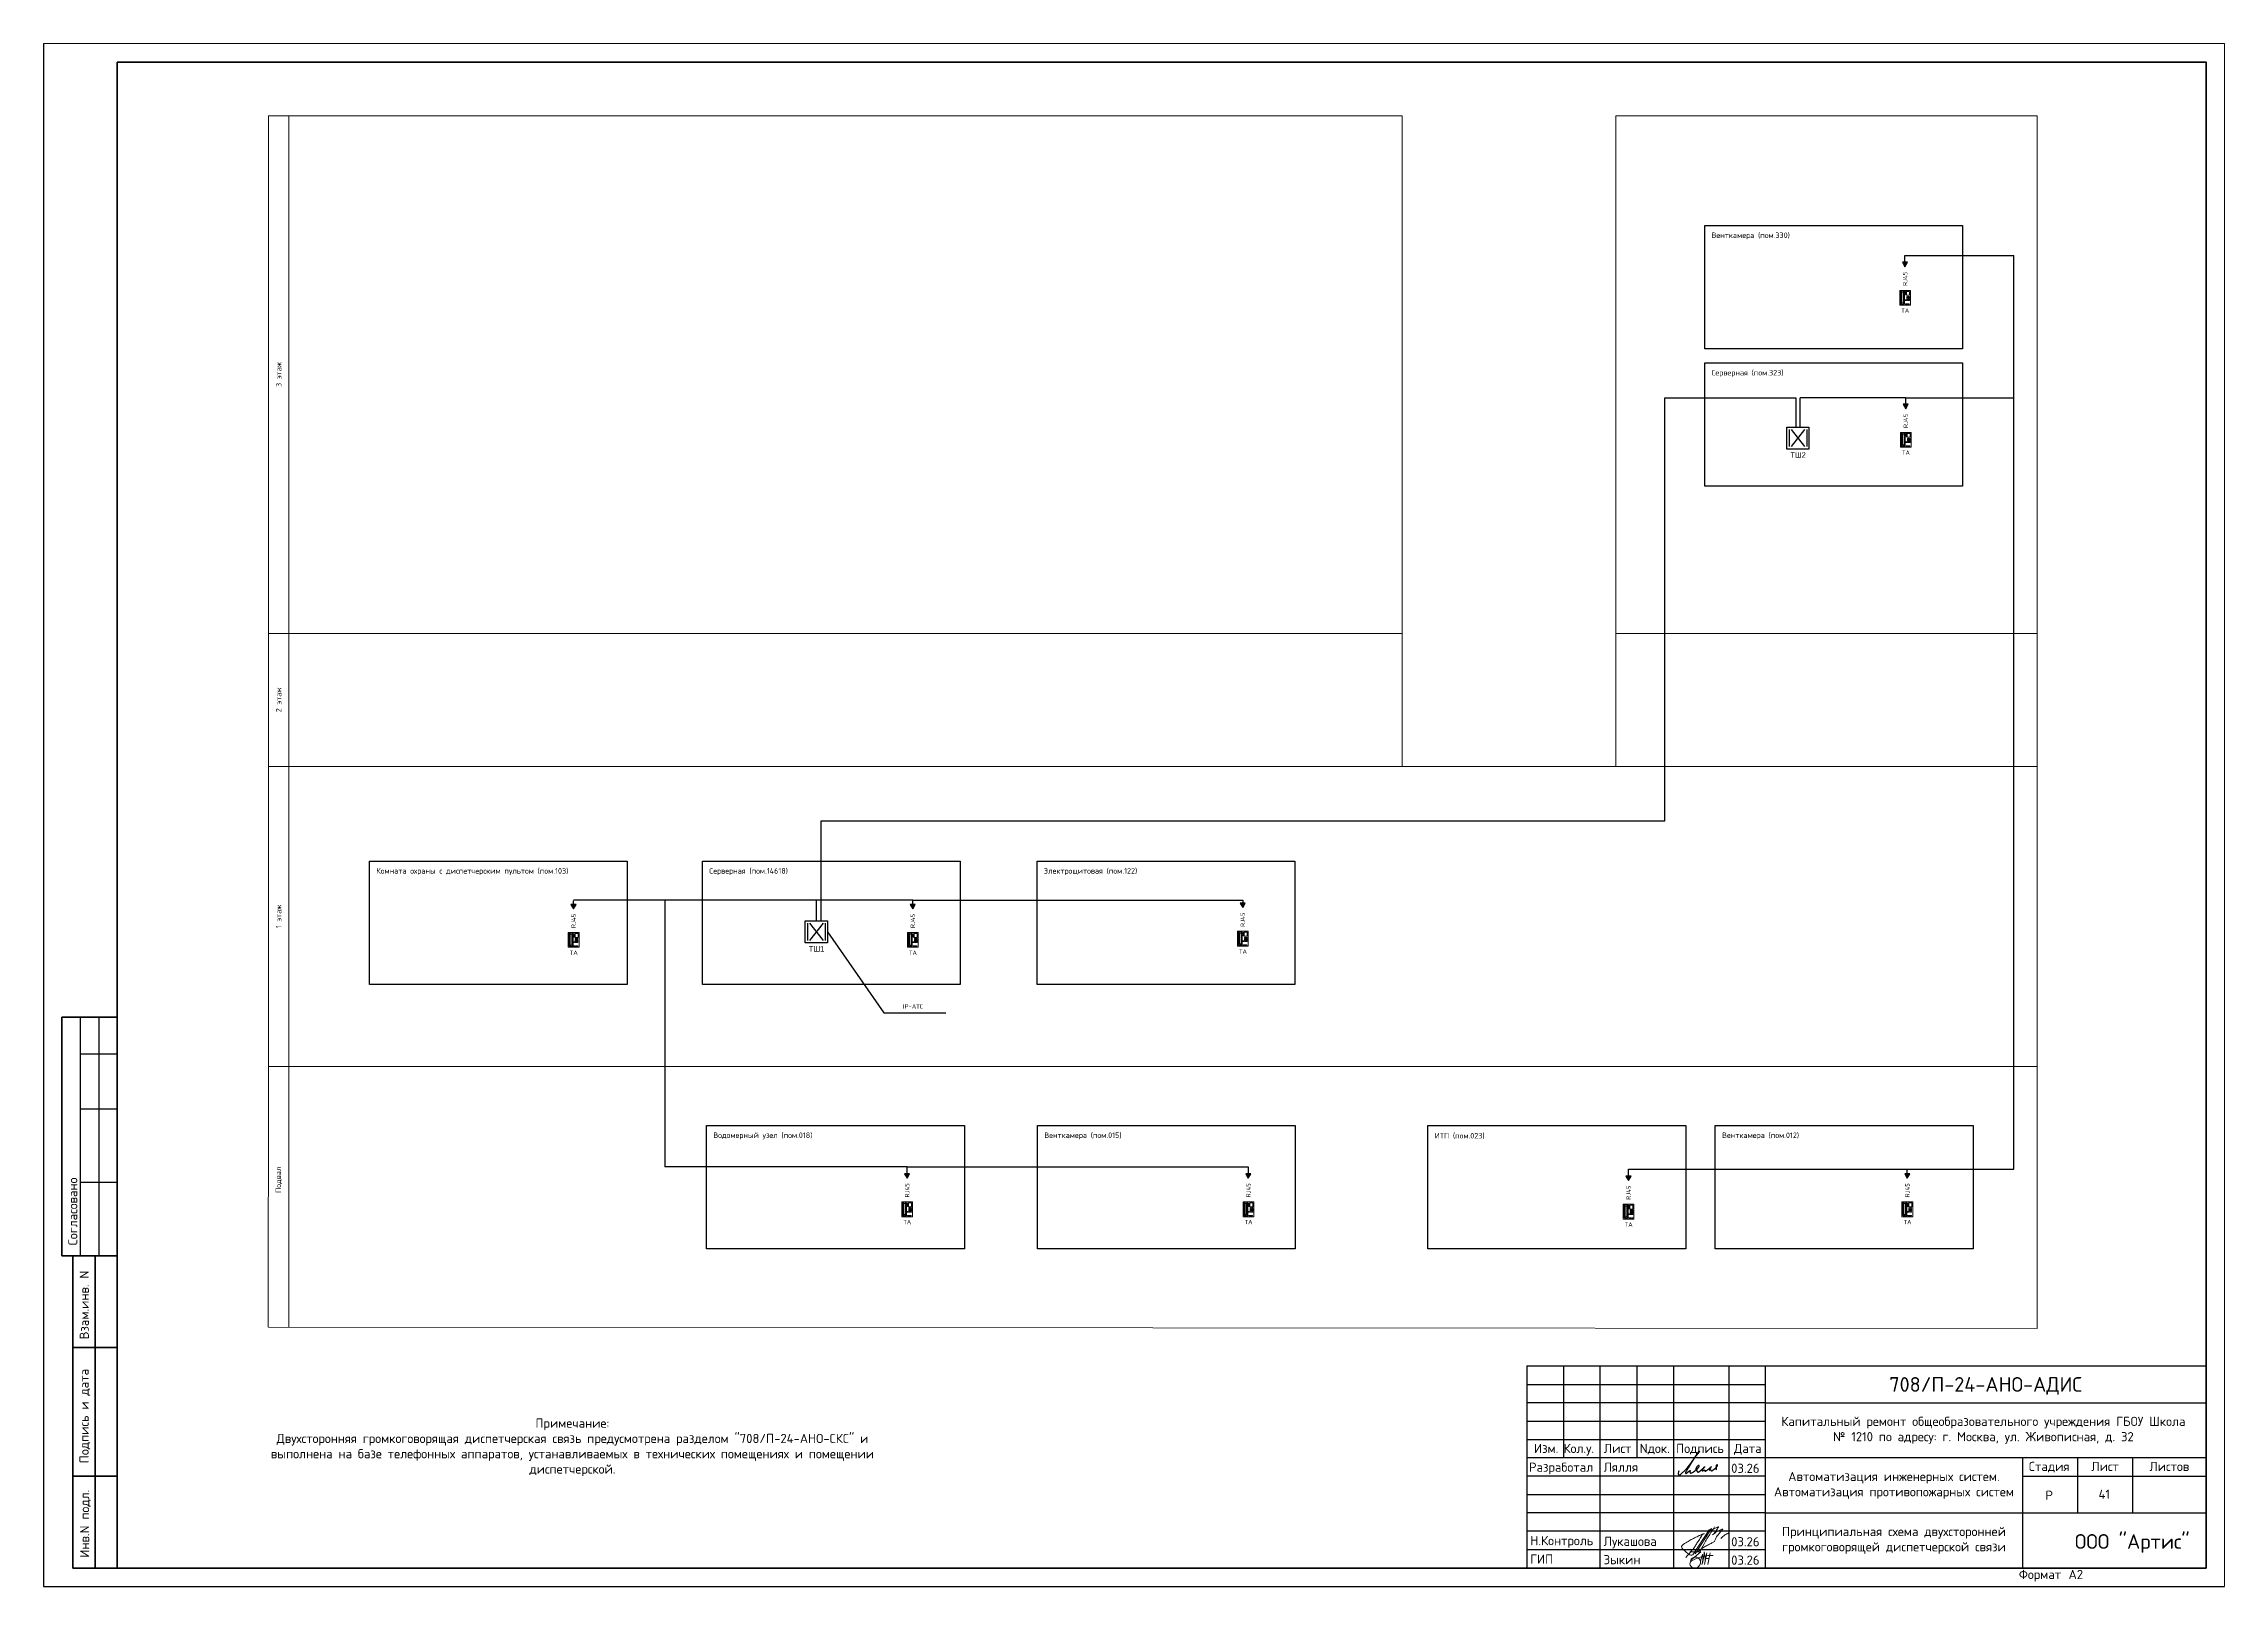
# Paper-space layout '1 (39)' of a CAD drawing. Header units: millimetres. Extents: x 4183 to 4777, y -724 to -304.
# The model-space entities are those that its viewports show. They can reach past a viewport. Long polylines and large blocks are cut down to what shows.
import ezdxf
from ezdxf.enums import TextEntityAlignment as Align

# ---------------------------------------------------------------- set-up
doc = ezdxf.new("R2010")
doc.units = ezdxf.units.MM
doc.linetypes.add('HIDDEN', pattern=[9.525, 6.35, -3.175])
for name, color, linetype, lineweight in [('_СКС_WA', 1, 'Continuous', 30), ('АР_текст', 250, 'Continuous', 40), ('лс', 5, 'Continuous', 30), ('Маркировка Не АУ', 7, 'Continuous', 25), ('Основная сплош', 7, 'Continuous', 30), ('ОФ_рамка', 8, 'Continuous', 60), ('СКУД', 1, 'Continuous', 30), ('Текст', 7, 'Continuous', 30)]:
    doc.layers.add(name, color=color, linetype=linetype, lineweight=lineweight)
for name, color, linetype in [('RC-Таблицы', 7, 'Continuous'), ('TEXT1', 7, 'Continuous'), ('Основная', 7, 'Continuous'), ('СОТ', 7, 'Continuous'), ('Стены', 194, 'Continuous'), ('флажки', 7, 'Continuous')]:
    doc.layers.add(name, color=color, linetype=linetype)
doc.layers.add('ОФ_подписи', color=5, linetype='Continuous', lineweight=13, true_color=0x0000ff)
doc.layers.add('Подписи', color=5, linetype='Continuous', lineweight=18, true_color=0x0000ff)
doc.styles.add('ICOCPEUR', font='isocpeur.ttf', dxfattribs={"height": 250})
doc.styles.add('ISOCPEUR', font='isocpeur.ttf', dxfattribs={"height": 250})
doc.styles.add('Mipgost_5', font='', dxfattribs={"height": 250})
doc.styles.add('PDF ISOCPEUR', font='isocpeur.ttf')
doc.styles.add('RubezhCAD', font='isocpeur.ttf')
doc.styles.add('TIMES', font='times.ttf')
doc.styles.add('XREF1$0$Standard', font='isocpeur.ttf')
doc.styles.get('Mipgost_5').set_extended_font_data('Mipgost')

# ---------------------------------------------------------------- blocks, each defined once
blk = doc.blocks.new('A$C555661E8')
at = {"color": 5, "linetype": 'Continuous', "lineweight": 5, "true_color": 0x000005}
for points in [[(237, 672), (-237, 672), (-247, 662)], [(-247, 662), (-247, 12), (-247, 12)], [(-247, 12), (-237, 0), (-237, 0)], [(-237, 0), (237, 0), (237, 0)], [(-185, 657), (-208, 634), (-208, 634)], [(-208, 634), (-208, 66), (-208, 66)], [(-208, 66), (-185, 38), (-185, 38)], [(-194, 642), (-200, 624), (-200, 624)], [(-156, 581), (-200, 624), (-200, 496)], [(-200, 496), (-189, 473), (-189, 473)], [(-200, 200), (-189, 223), (-174, 247)], [(-200, 73), (-200, 200), (-200, 200)], [(-174, 43), (-194, 53), (-200, 73), (-156, 114)], [(-43, 642), (-63, 652), (-174, 652), (-194, 642)], [(-189, 473), (-174, 450), (-170, 415), (-170, 369)], [(-43, 657), (-185, 657), (-185, 657)], [(-185, 38), (-127, 38), (-127, 38)], [(-151, 591), (-174, 652), (-174, 652)], [(-174, 247), (-170, 280), (-170, 280)], [(-151, 104), (-174, 43), (-174, 43)], [(-127, 43), (-174, 43), (-174, 43)], [(-170, 280), (-170, 369), (-170, 369)], [(-156, 581), (-151, 591), (-151, 591)], [(-156, 369), (-156, 581), (-156, 581)], [(-156, 369), (-156, 114), (-156, 114)], [(-156, 114), (-151, 104), (-151, 104)], [(-40, 624), (-81, 581), (-86, 591), (-151, 591)], [(-151, 104), (-86, 104), (-86, 104)], [(-127, 58), (-113, 58), (-113, 58)], [(-127, 58), (-127, 38), (-127, 38)], [(-127, 41), (-113, 41), (-113, 41)], [(-113, 58), (-113, 38), (-113, 38)], [(-63, 43), (-113, 43), (-113, 43)], [(-113, 38), (-48, 38), (-48, 38)], [(-86, 591), (-63, 652), (-63, 652)], [(-81, 114), (-86, 104), (-63, 43)], [(-81, 369), (-81, 581), (-81, 581)], [(-81, 369), (-81, 114), (-81, 114)], [(-40, 73), (-81, 114), (-81, 114)], [(-48, 473), (-63, 450), (-66, 415), (-66, 369)], [(-66, 280), (-66, 369), (-66, 369)], [(-63, 247), (-66, 280), (-66, 280)], [(-40, 200), (-48, 223), (-63, 247)], [(-63, 43), (-43, 53), (-40, 73)], [(-40, 496), (-48, 473), (-48, 473)], [(-48, 38), (-25, 61), (-25, 61)], [(-25, 634), (-43, 657), (-43, 657)], [(-43, 642), (-40, 624), (-40, 624)], [(-40, 624), (-40, 496), (-40, 496)], [(-40, 73), (-40, 200), (-40, 200)], [(-25, 61), (-25, 634), (-25, 634)], [(41, 242), (3, 242), (3, 212), (41, 212)], [(10, 604), (10, 619), (46, 619), (46, 604)], [(46, 604), (10, 604), (10, 604)], [(10, 591), (46, 591), (46, 591)], [(46, 591), (46, 576), (10, 576), (10, 591)], [(10, 561), (46, 561), (46, 561)], [(10, 549), (10, 561), (10, 561)], [(46, 549), (10, 549), (10, 549)], [(10, 520), (10, 534), (10, 534)], [(10, 534), (46, 534), (46, 534)], [(46, 520), (10, 520), (10, 520)], [(10, 506), (46, 506), (46, 506)], [(46, 506), (46, 491), (10, 491), (10, 506)], [(10, 477), (46, 477), (46, 477)], [(46, 477), (46, 465), (10, 465), (10, 477)], [(10, 35), (10, 61), (56, 61)], [(56, 35), (10, 35), (10, 35)], [(41, 212), (41, 242), (41, 242)], [(46, 561), (46, 549), (46, 549)], [(46, 534), (46, 520), (46, 520)], [(56, 61), (56, 35), (56, 35)], [(61, 629), (61, 453), (61, 453)], [(199, 629), (61, 629), (61, 629)], [(61, 453), (199, 453), (199, 453)], [(71, 397), (71, 369), (71, 369)], [(71, 369), (99, 369), (99, 397), (71, 397)], [(71, 346), (71, 316), (71, 316)], [(99, 346), (71, 346), (71, 346)], [(71, 316), (99, 316), (99, 316)], [(99, 293), (71, 293), (71, 265)], [(71, 265), (99, 265), (99, 265)], [(99, 242), (71, 242), (71, 212), (99, 212)], [(76, 61), (122, 61), (122, 61)], [(122, 35), (76, 35), (76, 61)], [(99, 316), (99, 346), (99, 346)], [(99, 265), (99, 293), (99, 293)], [(99, 212), (99, 242), (99, 242)], [(146, 397), (117, 397), (117, 397)], [(117, 397), (117, 369), (117, 369)], [(117, 369), (146, 369), (146, 369)], [(117, 346), (117, 316), (117, 316)], [(146, 346), (117, 346), (117, 346)], [(117, 316), (146, 316), (146, 316)], [(146, 293), (117, 293), (117, 293)], [(117, 293), (117, 265), (117, 265)], [(117, 265), (146, 265), (146, 265)], [(146, 242), (117, 242), (117, 242)], [(117, 242), (117, 212), (117, 212)], [(117, 212), (146, 212), (146, 212)], [(122, 61), (122, 35), (122, 35)], [(141, 35), (141, 61), (187, 61), (187, 35)], [(187, 35), (141, 35), (141, 35)], [(146, 369), (146, 397), (146, 397)], [(146, 316), (146, 346), (146, 346)], [(146, 265), (146, 293), (146, 293)], [(146, 212), (146, 242), (146, 242)], [(192, 397), (164, 397), (164, 369), (192, 369)], [(164, 346), (164, 316), (164, 316)], [(192, 346), (164, 346), (164, 346)], [(164, 316), (192, 316), (192, 316)], [(192, 293), (164, 293), (164, 265), (192, 265)], [(192, 242), (164, 242), (164, 212), (192, 212)], [(192, 369), (192, 397), (192, 397)], [(192, 316), (192, 346), (192, 346)], [(192, 265), (192, 293), (192, 293)], [(192, 212), (192, 242), (192, 242)], [(199, 453), (199, 629), (199, 629)], [(245, 662), (237, 672), (237, 672)], [(237, 0), (245, 12), (245, 12)], [(245, 12), (245, 662), (245, 662)]]:
    blk.add_lwpolyline(points, dxfattribs=at)
blk = doc.blocks.new('СКС ТФ')
at = {"layer": '_СКС_WA', "ltscale": 100, "true_color": 0x999b37}
blk.add_hatch(color=55, dxfattribs=at).paths.add_polyline_path([(-164480, 199080), (-164480, 199374), (-164734, 199227)])
at = {"layer": '_СКС_WA', "color": 55, "ltscale": 100, "true_color": 0x999b37}
blk.add_lwpolyline([(-164734, 199227), (-164480, 199374), (-164480, 199080)], close=True, dxfattribs=at)
blk = doc.blocks.new('КЦ')
at = {"layer": 'СКУД', "color": 1, "ltscale": 0.01}
for p, q in [((98, 890), (98, 114)), ((193, 890), (807, 114)), ((807, 890), (193, 114)), ((902, 890), (902, 114))]:
    blk.add_line(p, q, dxfattribs=at)
blk.add_lwpolyline([(0, 1000), (1000, 1000), (1000, 0), (0, 0)], close=True, dxfattribs=at)
blk = doc.blocks.new('*U2906')
at = {"lineweight": 50}
for p, q in [((5, 155), (20, 155)), ((5, 155), (5, 90)), ((5, 90), (20, 90)), ((8, 5), (8, 90)), ((14, 5), (14, 90)), ((8, 65), (20, 65)), ((8, 30), (20, 30)), ((8, 5), (20, 5))]:
    blk.add_line(p, q, dxfattribs=at)
for p, q in [((10, 155), (10, 90)), ((15, 155), (15, 90)), ((10, 145), (20, 145)), ((10, 130), (20, 130)), ((10, 110), (20, 110))]:
    blk.add_line(p, q)
blk.add_lwpolyline([(0, 0), (594, 0), (594, 420), (0, 420)], close=True)
blk.add_lwpolyline([(20, 415), (589, 415), (589, 5), (20, 5)], close=True, dxfattribs=at)
at = {"style": 'XREF1$0$Standard'}
for s, p in [('Согласовано', (7.95, 102.07)), ('Взам.инв. N', (11.07, 76.61)), ('Подпись и дата', (11.04, 46.36)), ('Инв.N подл.', (11.17, 17.07))]:
    blk.add_text(s, height=2.5, rotation=90, dxfattribs=at).set_placement(p, align=Align.MIDDLE_CENTER)
blk.add_text('Формат', height=2.5, dxfattribs=at).set_placement((538.02, 2))
blk.add_text('А2', height=2.5, dxfattribs=at).set_placement((555.51, 2), align=Align.RIGHT)
for tag, p in [('СОГЛАСОВАНО_ДАТА2', (14.37, 145.56)), ('СОГЛАСОВАНО_ДАТА3', (19.37, 145.56)), ('СОГЛАСОВАНО_ФАМИЛИЯ2', (14.37, 110.56)), ('СОГЛАСОВАНО_ФАМИЛИЯ3', (19.37, 110.56)), ('СОГЛАСОВАНО_ДОЛЖНОСТЬ2', (14.37, 90.56)), ('СОГЛАСОВАНО_ДОЛЖНОСТЬ3', (19.37, 90.56))]:
    blk.add_attdef(tag, p, '', height=2.5, rotation=90, dxfattribs=at)
for tag, p in [('ВЗАМ_ИНВ_НОМЕР', (19.37, 77.5)), ('ИНВ_N_ПОДЛ', (19.37, 17.5))]:
    blk.add_attdef(tag, text='', height=2.5, rotation=90, dxfattribs=at).set_placement(p, align=Align.CENTER)
blk.add_attdef('ИНВ_ДАТА', text='', height=2.5, rotation=90, dxfattribs=at).set_placement((19.37, 63.83), align=Align.RIGHT)
blk = doc.blocks.new('П_Зыкин')
at = {"layer": 'ОФ_подписи', "color": 152, "ltscale": 100, "true_color": 0x0061c2, "transparency": 33554687}
for p, q in [((142, 249), (62, -174)), ((102, 37), (218, 37)), ((258, 249), (178, -174))]:
    blk.add_line(p, q, dxfattribs=at)
blk.add_lwpolyline([(-462, 273), (-74, 273), (-446, -30)], dxfattribs=at)
for centre, radius, start, end in [((-271, -94), 186, 314.23929, 159.93483), ((345, -1372), 1523, 88.87583, 117.8788), ((1109, -252), 1204, 158.75935, 174.23097), ((-1024, 224), 1068, 337.81444, 2.88593), ((-849, 72), 852, 342.83077, 7.48151), ((-9, 182), 4.48, 8.96906, 155.65511), ((-643, 22), 732, 344.4555, 20.46196), ((-318, -169), 151, 108.7568, 173.42509), ((-287, -115), 185, 191.53585, 322.35119)]:
    blk.add_arc(centre, radius, start, end, dxfattribs=at)
blk = doc.blocks.new('П_Лукашова')
at = {"layer": 'ОФ_подписи', "color": 152, "true_color": 0x0061c2}
for p, q in [((221, 339), (-221, -339)), ((286, 371), (-156, -307)), ((283, 370), (218, 338))]:
    blk.add_line(p, q, dxfattribs=at)
for points in [[(-221, -339), (-276, -344), (-368, -289), (-446, -221), (-505, -166), (-522, -116), (-412, -16), (-295, 56), (-173, 120), (-49, 179), (33, 216), (87, 237), (52, 221), (11, 167), (-59, 51), (-126, -52), (-177, -132), (-256, -231), (-409, -409)], [(360, 20), (294, -18), (203, -65), (91, -124), (-73, -248)], [(366, 415), (236, 213), (85, -37), (-50, -300)], [(221, 301), (344, 360), (434, 401), (475, 416), (464, 395), (420, 336), (342, 232), (310, 203), (337, 221), (420, 283), (490, 322), (558, 352), (576, 358), (491, 240), (403, 113), (374, 49), (360, 20)], [(530, 102), (646, 199), (748, 254)]]:
    blk.add_spline(points, degree=3, dxfattribs=at)
blk = doc.blocks.new('A$C11203D1A')
at = {"layer": 'Подписи', "lineweight": 25}
blk.add_lwpolyline([(0.24, 1.11), (0.09, 0.86), (0, 0.47), (0.01, 0.27), (0.06, 0.09), (0.17, 0.01), (0.33, 0), (0.53, 0.07), (0.73, 0.22), (0.94, 0.41), (1.81, 1.26), (2.64, 2.1), (3.19, 2.76), (3.8, 3.63), (4.42, 4.6), (5, 5.4), (5.39, 5.96), (5.72, 6.46), (5.82, 6.46), (5.73, 6.31), (4.71, 5.11), (3.82, 3.76), (2.71, 1.9), (2.36, 1.31), (2.15, 0.93), (2.05, 0.72), (2.04, 0.6), (2.04, 0.49), (2.07, 0.44), (2.13, 0.41), (2.22, 0.43), (2.34, 0.53), (2.48, 0.65), (2.83, 0.93), (3.1, 1.12), (3.23, 1.19), (3.28, 1.19), (3.29, 1.16), (3.26, 1.06), (3.23, 0.9), (3.22, 0.77), (3.24, 0.65), (3.26, 0.58), (3.34, 0.52), (3.42, 0.48), (3.54, 0.51), (3.66, 0.56), (3.92, 0.66), (4.17, 0.85), (4.57, 1.16), (4.82, 1.36), (5, 1.53), (5.18, 1.68), (5.48, 1.96), (5.64, 2.15), (5.74, 2.33), (5.75, 2.44), (5.75, 2.53), (5.69, 2.57), (5.6, 2.58), (5.49, 2.54), (5.33, 2.4), (5.12, 2.18), (4.99, 1.99), (4.9, 1.86), (4.85, 1.74), (4.87, 1.66), (4.92, 1.62), (5.03, 1.65), (5.11, 1.72), (5.21, 1.79), (5.24, 1.81), (5.28, 1.82), (5.31, 1.82), (5.32, 1.79), (5.26, 1.69), (5.19, 1.61), (5.11, 1.47), (5.03, 1.34), (4.98, 1.25), (4.97, 1.17), (4.97, 1.09), (5.01, 1.05), (5.05, 1.06), (5.1, 1.11), (5.14, 1.13), (5.2, 1.13), (5.23, 1.07), (5.27, 0.94), (5.32, 0.85), (5.35, 0.8), (5.43, 0.77), (5.52, 0.78), (5.61, 0.84), (5.88, 1), (6.13, 1.19), (6.42, 1.46), (6.68, 1.7), (6.94, 1.94), (7.06, 2.08), (7.22, 2.28), (7.23, 2.3), (7.23, 2.31), (7.2, 2.31), (7.18, 2.28), (7.15, 2.24), (6.76, 1.63), (6.67, 1.45), (6.59, 1.3), (6.56, 1.22), (6.56, 1.16), (6.57, 1.11), (6.6, 1.08), (6.65, 1.1), (6.7, 1.13), (6.79, 1.19), (6.88, 1.26), (6.99, 1.31), (7.07, 1.35), (7.18, 1.36), (7.23, 1.33), (7.27, 1.28), (7.28, 1.18), (7.28, 1.12), (7.3, 1.08), (7.34, 1.04), (7.38, 1.02), (7.45, 1.01), (7.52, 1.04), (7.6, 1.09), (7.73, 1.19), (7.93, 1.34), (8.13, 1.48), (8.36, 1.7), (8.65, 1.95), (8.78, 2.07), (8.9, 2.16), (8.98, 2.23), (9.03, 2.27), (9.04, 2.29), (9.02, 2.3), (8.99, 2.29), (8.97, 2.25), (8.92, 2.16), (8.7, 1.81), (8.57, 1.61), (8.52, 1.53), (8.51, 1.43), (8.53, 1.37), (8.56, 1.33), (8.6, 1.33), (8.66, 1.35), (8.72, 1.39), (8.76, 1.41), (8.86, 1.4), (8.93, 1.37), (8.94, 1.31), (8.96, 1.22), (8.98, 1.14), (9.02, 1.1), (9.08, 1.07), (9.17, 1.1), (9.24, 1.14), (9.33, 1.2), (9.56, 1.37), (9.86, 1.59), (10.18, 1.87), (10.41, 2.09), (10.57, 2.29), (10.72, 2.51), (10.76, 2.62), (10.77, 2.7), (10.75, 2.75), (10.68, 2.79), (10.58, 2.76), (10.5, 2.69), (10.38, 2.54), (10.32, 2.41), (10.31, 2.25), (10.32, 2.09), (10.33, 1.85), (10.35, 1.7), (10.37, 1.58), (10.4, 1.47), (10.47, 1.37)], dxfattribs=at)
blk = doc.blocks.new('Штамп')
at = {"layer": 'Основная'}
for p, q in [((-18500, 5000), (-12000, 5000)), ((-12000, 4500), (-18500, 4500)), ((-18500, 4000), (-12000, 4000)), ((-12000, 2500), (-18500, 2500)), ((-18500, 2000), (-12000, 2000)), ((-12000, 1500), (-18500, 1500)), ((-12000, 1000), (-18500, 1000)), ((-18500, 500), (-12000, 500))]:
    blk.add_line(p, q, dxfattribs=at)
at = {"layer": 'Основная сплош'}
for p, q in [((-18500, 5500), (0, 5500)), ((-18500, 5500), (-18500, 0)), ((-17500, 5500), (-17500, 3000)), ((-16500, 0), (-16500, 5500)), ((-15500, 5500), (-15500, 3000)), ((-14500, 0), (-14500, 5500)), ((-13000, 5500), (-13000, 0)), ((-12000, 0), (-12000, 5500)), ((-12000, 4500), (0, 4500)), ((-18500, 3500), (-12000, 3500)), ((0, 3000), (-18500, 3000)), ((-5000, 3000), (-5000, 0)), ((-3500, 3000), (-3500, 1500)), ((-2000, 3000), (-2000, 1500)), ((-5000, 2500), (0, 2500)), ((-12000, 1500), (0, 1500))]:
    blk.add_line(p, q, dxfattribs=at)
at = {"transparency": 33554687, "xscale": 100, "yscale": 100, "zscale": 100}
blk.add_blockref('A$C11203D1A', (-14379, 2533), dxfattribs=at)
at = {"layer": 'ОФ_подписи', "color": 5}
for name, p, xscale, yscale, zscale in [('П_Лукашова', (-13755, 700), 1.010226427429054, 1.010226427429054, 1.010226427429054), ('П_Зыкин', (-13706, 228), 0.7621923841183493, 0.7621923841183493, 0.7621923841183493)]:
    blk.add_blockref(name, p, dxfattribs=dict(at, xscale=xscale, yscale=yscale, zscale=zscale))
at = {"transparency": 33554687, "insert": (-8500, 2250), "char_height": 250, "width": 7000, "attachment_point": 5, "style": 'PDF ISOCPEUR'}
blk.add_mtext('Автоматизация инженерных систем. Автоматизация противопожарных систем', dxfattribs=at)
at = {"layer": 'АР_текст', "color": 7, "transparency": 33554687, "insert": (-2009, 668), "char_height": 400, "width": 7750, "attachment_point": 5, "style": 'RubezhCAD'}
blk.add_mtext('{\\C0;ООО "Артис"}', dxfattribs=at)
at = {"layer": 'Текст', "color": 0, "style": 'RubezhCAD'}
blk.add_text('708/П-24-АНО-АДИС', height=400, dxfattribs=at).set_placement((-6000, 4798), align=Align.CENTER)
at = {"layer": 'Текст', "linetype": 'Continuous', "style": 'RubezhCAD'}
for s, p in [('Изм.', (-18302, 3131)), ('Кол.у.', (-17500, 3131)), ('Лист', (-16402, 3131)), ('Nдок.', (-15424, 3131)), ('Подпись', (-14434, 3131)), ('Дата', (-12857, 3131))]:
    blk.add_text(s, height=250, dxfattribs=at).set_placement(p)
at = {"layer": 'Текст', "style": 'ICOCPEUR'}
for s, p in [('Разработал', (-18441, 2620)), ('Лялля', (-16408, 2622)), ('03.26', (-12934, 2590)), ('Н.Контроль', (-18407, 620)), ('Лукашова', (-16408, 602)), ('03.26', (-12934, 590)), ('ГИП', (-18407, 120)), ('Зыкин', (-16408, 102)), ('03.26', (-12934, 90))]:
    blk.add_text(s, height=250, dxfattribs=at).set_placement(p)
at = {"layer": 'Текст', "color": 7, "linetype": 'Continuous', "style": 'RubezhCAD'}
for s, p in [('Стадия', (-4273, 2640)), ('Лист', (-2750, 2640)), ('Листов', (-1000, 2640))]:
    blk.add_text(s, height=250, dxfattribs=at).set_placement(p, align=Align.CENTER)
at = {"layer": 'Текст', "color": 7, "style": 'RubezhCAD'}
blk.add_text('Р', height=250, dxfattribs=at).set_placement((-4273, 1857), align=Align.CENTER)
at = {"layer": 'Текст', "ltscale": 100, "insert": (-6063, 3750), "char_height": 250, "attachment_point": 5, "style": 'RubezhCAD'}
blk.add_mtext_dynamic_manual_height_columns('\\pi-3.125;Капитальный ремонт общеобразовательного учреждения ГБОУ Школа{\\H1.25x; }\\P№ 1210 по адресу: г. Москва, ул. Живописная, д. 32{\\H1.21604x; }\\P', width=11832.53, gutter_width=1250, heights=[1893], dxfattribs=at)
at = {"layer": 'Текст', "ltscale": 100, "style": 'RubezhCAD'}
blk.add_attdef('ЛИСТОВ', text='', height=250, dxfattribs=at).set_placement((-1000, 1857), align=Align.CENTER)
at = {"layer": 'Текст', "ltscale": 100, "style": 'TIMES'}
blk.add_attdef('НАЗВАНИЕ', text='', height=250, dxfattribs=at).set_placement((-8500, 750), align=Align.MIDDLE_CENTER)

msp = doc.modelspace()

# ---------------------------------------------------------------- linework, layer by layer
at = {"layer": 'лс', "color": 250, "lineweight": 9}
for p, q in [((637427, -111872), (637427, -94157.7)), ((643239.4, -111872), (643239.4, -94157.7)), ((606543.9, -120035), (606537.4, -127132.7, 0)), ((654720.8, -120035), (654715.7, -127166, 94)), ((606543.9, -127132.7), (654715.7, -127166, 94))]:
    msp.add_line(p, q, dxfattribs=at)
at = {"layer": 'лс', "color": 1}
for p, q in [((651119, -97960.2), (654082.4, -97960.2)), ((654082.4, -122829.2), (654082.4, -97960.2)), ((651137.9, -101834.1), (648266.9, -101834.1)), ((648266.9, -102627.7), (648266.9, -101834.1)), ((651137.9, -101834.1), (654082.4, -101834.1)), ((621465.8, -115507.2), (614852, -115507.2)), ((617336.4, -115507.2), (617336.4, -122765)), ((624090.2, -115507.2), (621465.8, -115507.2)), ((621465.8, -115507.2), (621465.8, -116070.9)), ((624090.2, -115507.2), (633079.8, -115507.2)), ((623935.8, -122765), (617336.4, -122765)), ((623935.8, -122765), (633231.8, -122765)), ((643586.1, -122829.2), (654082.4, -122829.2))]:
    msp.add_line(p, q, dxfattribs=at)
at = {"layer": 'лс', "color": 32, "true_color": 0xcd6928}
for p, q in [((644574.6, -113350.6), (644574.6, -101834.1)), ((644574.6, -101834.1), (648144.5, -101834.1)), ((648144.5, -101834.1), (648144.5, -102627.7)), ((621594.8, -113350.6), (644574.6, -113350.6))]:
    msp.add_line(p, q, dxfattribs=at)
at = {"layer": 'лс', "color": 250, "lineweight": 9}
for points in [[(637427, -108244.2), (606543.9, -108244.2), (606543.9, -94157.7), (637427, -94157.7)], [(643239.4, -94157.7), (654720.8, -94157.7), (654720.8, -108244.2), (643239.4, -108244.2)], [(643239.4, -108244.2), (654720.8, -108244.2), (654720.8, -111872), (606543.9, -111872), (606543.9, -108244.2), (637427, -108244.2)]]:
    msp.add_lwpolyline(points, dxfattribs=at)
for points in [[(607101.7, -94157.7), (607101.7, -94157.7), (607101.7, -127132.7), (607101.7, -127132.7)], [(606543.9, -111872), (654720.8, -111872), (654720.8, -120035), (606543.9, -120035)]]:
    msp.add_lwpolyline(points, close=True, dxfattribs=at)
at = {"layer": 'Маркировка Не АУ'}
for p, q in [((621765.8, -116370.8), (623308.1, -118570.6)), ((623308.1, -118570.6), (624995.7, -118570.6))]:
    msp.add_line(p, q, dxfattribs=at)
at = {"layer": 'Стены', "color": 5, "linetype": 'HIDDEN', "ltscale": 0.5}
for points in [[(645664, -97137.6), (652687.3, -97137.6), (652687.3, -100494.4), (645664, -100494.4)], [(645664, -100879.1), (652687.3, -100879.1), (652687.3, -104236), (645664, -104236)], [(609293, -114442.2), (616316.2, -114442.2), (616316.2, -117799), (609293, -117799)], [(618364.6, -114442.2), (625387.9, -114442.2), (625387.9, -117799), (618364.6, -117799)], [(627478.5, -114442.2), (634501.8, -114442.2), (634501.8, -117799), (627478.5, -117799)], [(618474.1, -121639.4), (625497.4, -121639.4), (625497.4, -124996.2), (618474.1, -124996.2)], [(627489.6, -121639.4), (634512.8, -121639.4), (634512.8, -124996.2), (627489.6, -124996.2)], [(638124.4, -121639.4), (645147.6, -121639.4), (645147.6, -124996.2), (638124.4, -124996.2)], [(645951.4, -121639.4), (652974.6, -121639.4), (652974.6, -124996.2), (645951.4, -124996.2)]]:
    msp.add_lwpolyline(points, close=True, dxfattribs=at)

# ---------------------------------------------------------------- block references
at = {"layer": 'лс', "xscale": 0.599994, "yscale": 0.599994, "zscale": 0.599994}
for p in [(651123.1, -99309.9), (651142.1, -103176.2), (614856.2, -116791.1), (624094.4, -116791.1), (633083.9, -116758.1), (623940, -124124.2), (633236, -124124.2), (643590.2, -124188.4), (651185.6, -124124.2)]:
    msp.add_blockref('A$C555661E8', p, dxfattribs=at)
at = {"layer": 'СОТ'}
msp.add_blockref('Штамп', (659318.4, -133689.1, -62.7), dxfattribs=at)
at = {"layer": 'Стены', "color": 1, "xscale": 0.599994, "yscale": 0.599994, "zscale": 0.599994}
for p in [(647901.9, -103227.7), (621165.8, -116670.8)]:
    msp.add_blockref('КЦ', p, dxfattribs=at)

# ---------------------------------------------------------------- texts
at = {"layer": 'RC-Таблицы', "linetype": 'Continuous', "lineweight": 40, "ltscale": 15, "char_height": 150, "attachment_point": 5, "rotation": 90, "style": 'ICOCPEUR'}
for s, insert, width in [('3 этаж', (606822.8, -101201), 14086.488), ('2 этаж', (606822.8, -110058.1), 3627.788), ('1 этаж', (606822.8, -115953.5), 8163.046), ('Подвал', (606822.8, -123120.4), 6170.704)]:
    msp.add_mtext(s, dxfattribs=dict(at, insert=insert, width=width))
at = {"layer": 'RC-Таблицы', "linetype": 'Continuous', "lineweight": 40, "transparency": 33554687, "char_height": 150, "width": 1679.983, "attachment_point": 5, "style": 'Mipgost_5'}
for s, insert in [('ТШ2', (648207.6, -103388.1)), ('ТШ1', (621471.5, -116831.2))]:
    msp.add_mtext(s, dxfattribs=dict(at, insert=insert))
at = {"layer": 'TEXT1', "char_height": 250, "attachment_point": 5}
for s, insert, width, style in [('Примечание:\\PДвухсторонняя громкоговорящая диспетчерская связь предусмотрена разделом "708/П-24-АНО-СКС" и выполнена на базе телефонных аппаратов, устанавливаемых в технических помещениях и помещении диспетчерской.', (614822.8, -130404.3), 16915.734, 'RubezhCAD'), ('{\\C0;41}', (656548.3, -131679.3, -62.7), 7000, 'ICOCPEUR'), ('Принципиальная схема двухсторонней громкоговорящей диспетчерской связи ', (650818.4, -132937.4, -62.7), 7000, 'RubezhCAD')]:
    msp.add_mtext(s, dxfattribs=dict(at, insert=insert, width=width, style=style))

# ---------------------------------------------------------------- next in the draw order: texts
at = {"layer": 'Маркировка Не АУ', "char_height": 120, "width": 422.236, "attachment_point": 5, "rotation": 90, "style": 'ISOCPEUR', "bg_fill": 3, "box_fill_scale": 1, "bg_fill_color": 256, "bg_fill_transparency": 0}
for insert in [(651121.2, -98593), (651140.2, -102459.4), (614854.3, -116074.2), (624092.5, -116074.2), (633082, -116041.3), (623938.1, -123407.4), (633234.1, -123407.4), (651183.8, -123407.4)]:
    msp.add_mtext('RJ45', dxfattribs=dict(at, insert=insert))
at = {"layer": 'Маркировка Не АУ', "char_height": 120, "attachment_point": 5, "style": 'ISOCPEUR', "bg_fill": 3, "box_fill_scale": 1, "bg_fill_color": 256, "bg_fill_transparency": 0}
for s, insert, width in [('ТА', (651127.1, -99456.9), 422.236), ('ТА', (651146.1, -103323.2), 422.236), ('ТА', (614860.2, -116938.1), 422.236), ('ТА', (624098.4, -116938.1), 422.236), ('ТА', (633087.9, -116905.1), 422.236), ('IP-АТС', (624098.2, -118399.5), 422.236), ('ТА', (623944, -124271.2), 664.856), ('ТА', (633240, -124271.2), 422.236), ('ТА', (651189.7, -124271.2), 422.236)]:
    msp.add_mtext(s, dxfattribs=dict(at, insert=insert, width=width))
at = {"layer": 'флажки', "lineweight": 30, "char_height": 149.999, "attachment_point": 4, "style": 'ISOCPEUR', "bg_fill": 2}
for s, insert, width in [('Венткамера (пом.330)', (645848.9, -97425.6), 2634.793), ('Серверная (пом.323)', (645848.9, -101167.1), 2634.793), ('Комната охраны с диспетчерским пультом (пом.103)', (609477.8, -114730.2), 6297.646), ('Серверная (пом.14618)', (618549.5, -114730.2), 6297.646), ('Электрощитовая (пом.122)', (627663.4, -114730.2), 6297.646), ('Водомерный узел (пом.018)', (618659, -121927.3), 2634.793), ('Венткамера (пом.015)', (627674.4, -121927.3), 2634.793), ('Венткамера (пом.012)', (646136.2, -121927.3), 2634.793)]:
    msp.add_mtext(s, dxfattribs=dict(at, insert=insert, width=width))

# ---------------------------------------------------------------- next in the draw order: linework, layer by layer
at = {"layer": 'лс', "color": 1}
for p, q in [((651119, -98141), (651119, -97960.2)), ((651137.9, -102007.3), (651137.9, -101834.1)), ((614852, -115622.2), (614852, -115527.1)), ((624090.2, -115622.2), (624090.2, -115507.2)), ((633079.8, -115507.2), (633079.8, -115589.3)), ((623935.8, -122955.4), (623935.8, -122765)), ((633231.8, -122765), (633231.8, -122955.4)), ((651181.5, -122955.4), (651181.5, -122829.2))]:
    msp.add_line(p, q, dxfattribs=at)
at = {"layer": 'лс', "color": 32, "true_color": 0xcd6928}
msp.add_line((621594.8, -116070.9), (621594.8, -113350.6), dxfattribs=at)

# ---------------------------------------------------------------- next in the draw order: block references
at = {"color": 7, "xscale": 100, "yscale": 100, "zscale": 100}
msp.add_blockref('*U2906', (600418.4, -134189.1, -62.7), dxfattribs=at)
at = {"layer": 'ОФ_рамка', "color": 0, "lineweight": -2, "xscale": -0.4799952, "yscale": 0.4799952, "zscale": 0.4799952, "rotation": 270}
for p in [(555490.9, -19191.4), (555509.9, -23057.7), (519224, -36672.6), (528462.2, -36672.6), (537451.7, -36639.7), (528307.8, -44005.8), (537603.8, -44005.8), (555553.5, -44005.8)]:
    msp.add_blockref('СКС ТФ', p, dxfattribs=at)

# ---------------------------------------------------------------- next in the draw order: texts
at = {"layer": 'Маркировка Не АУ', "insert": (643588.3, -123471.6), "char_height": 120, "width": 422.236, "attachment_point": 5, "rotation": 90, "style": 'ISOCPEUR', "bg_fill": 3, "box_fill_scale": 1, "bg_fill_color": 256, "bg_fill_transparency": 0}
msp.add_mtext('RJ45', dxfattribs=at)
at = {"layer": 'Маркировка Не АУ', "insert": (643594.2, -124335.4), "char_height": 120, "width": 664.856, "attachment_point": 5, "style": 'ISOCPEUR', "bg_fill": 3, "box_fill_scale": 1, "bg_fill_color": 256, "bg_fill_transparency": 0}
msp.add_mtext('ТА', dxfattribs=at)
at = {"layer": 'флажки', "lineweight": 30, "insert": (638309.3, -121927.3), "char_height": 149.999, "width": 2634.793, "attachment_point": 4, "style": 'ISOCPEUR', "bg_fill": 2}
msp.add_mtext('ИТП (пом.023)', dxfattribs=at)

# ---------------------------------------------------------------- next in the draw order: linework, layer by layer
at = {"layer": 'лс', "color": 1}
msp.add_line((643586.1, -123019.5), (643586.1, -122829.2), dxfattribs=at)

# ---------------------------------------------------------------- next in the draw order: block references
at = {"layer": 'ОФ_рамка', "color": 0, "lineweight": -2, "xscale": -0.4799952, "yscale": 0.4799952, "zscale": 0.4799952, "rotation": 270}
msp.add_blockref('СКС ТФ', (547958, -44069.9), dxfattribs=at)

psp = doc.layouts.new('1 (39)')

# ---------------------------------------------------------------- viewports
at = {"layer": 'Defpoints'}
psp.add_viewport(center=(4479.82, -514.41), size=(594, 420), view_center_point=(630118.37, -113189.11), view_height=42000, dxfattribs=at)

doc.saveas('drawing.dxf')
